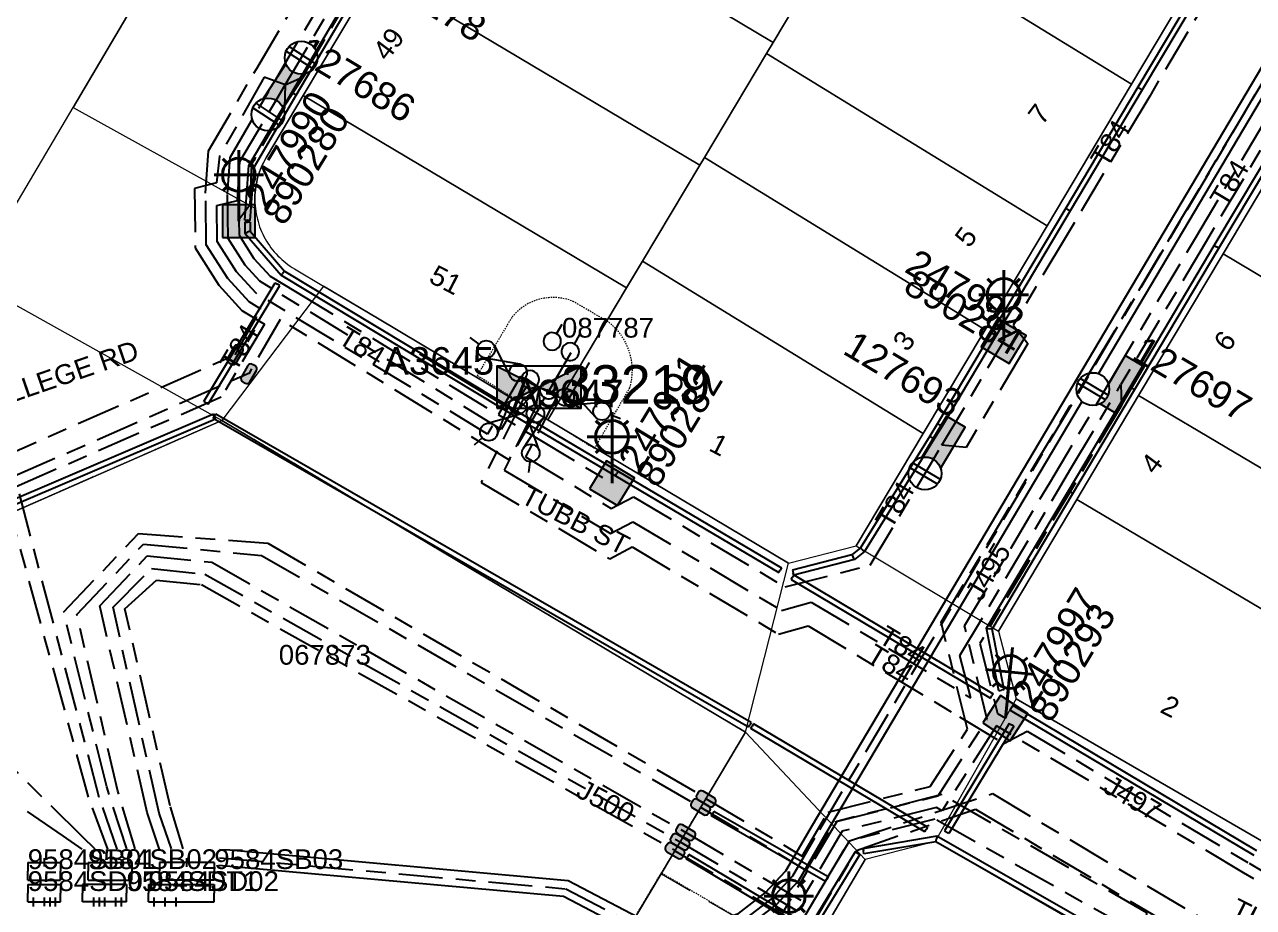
# Model space of a CAD drawing. Header units: metres. Extents: x 299140 to 300955, y 6226202 to 6227439.
# Drawn here: x 299607 to 299719, y 6226842.8 to 6226923.2 of the extents above; entities that cross this region are included whole.
import ezdxf
from ezdxf.enums import TextEntityAlignment as Align

# ---------------------------------------------------------------- set-up
doc = ezdxf.new("R2010")
doc.units = ezdxf.units.M
for name, pattern in [('Cable Exist UG', [8.2, 4, -1.2, 1.8, -1.2]), ('Dash', [5, 3, -2]), ('HIDDEN', [0.375, 0.25, -0.125]), ('HIDDEN2', [0.1875, 0.125, -0.0625])]:
    doc.linetypes.add(name, pattern=pattern)
doc.layers.get('0').update_dxf_attribs({"color": 6})
for name, color, linetype, lineweight in [('Cadastre Easements_SP_EXT', 9, 'Continuous', 5), ('Cadastre Land Parcels_SP_EXT', 9, 'Continuous', 5), ('Cadastre Other Property_SP_EXT', 9, 'HIDDEN', 5), ('Cadastre Roads_SP_EXT', 9, 'Continuous', 5)]:
    doc.layers.add(name, color=color, linetype=linetype, lineweight=lineweight)
for name, color, linetype in [('Duct_SP_EXT', 7, 'Continuous'), ('Equip_HV_EXT', 7, 'Continuous'), ('Equip_LV_EXT', 7, 'Continuous'), ('Equip_SP_SL_EXT', 7, 'Continuous'), ('Mains_HV_EXT', 7, 'Continuous'), ('Mains_LV_EXT', 7, 'Continuous'), ('Mains_LV_SL_EXT', 7, 'Continuous'), ('Mains_TR_EXT', 7, 'Continuous'), ('Sub_HV_EXT', 7, 'Continuous'), ('Sub_SP_EXT', 7, 'Continuous'), ('Sub_TR_EXT', 7, 'Continuous'), ('SupportsUG_SP_LV_EXT', 7, 'Continuous'), ('SupportsUG_SP_LV_SL_EXT', 7, 'Continuous')]:
    doc.layers.add(name, color=color, linetype=linetype)
doc.styles.add('COLUMN_LABEL', font='arial.ttf')
doc.styles.add('iecARIAL', font='arial.ttf', dxfattribs={"height": 2})
doc.styles.add('POLE_LABEL', font='arial.ttf')
doc.styles.get("Standard").update_dxf_attribs({"font": 'arial.ttf'})
doc.styles.add('SWITCH_LABEL', font='arial.ttf', dxfattribs={"height": 2.5})
doc.linetypes.add('Cable E UG', pattern='A,6,-0.5,["E",Standard,S=1.7,R=0,X=0.5,Y=-1],-2.9', length=9.4)
doc.linetypes.add('Cable P UG', pattern='A,6,-0.5,["P",Standard,S=1.7,R=0,X=0.5,Y=-1],-2.9', length=9.4)

# ---------------------------------------------------------------- blocks, each defined once
blk = doc.blocks.new('SUB_PADMOUNT_EXT')
for points in [[(0, 0), (-3.84, 1.92), (-3.84, -1.92)], [(0, 0), (3.84, 1.92), (3.84, -1.92)]]:
    blk.add_hatch(color=256).paths.add_polyline_path(points)
for p, q in [((3.84, 1.92), (-3.84, -1.92)), ((-3.84, 1.92), (3.84, -1.92))]:
    blk.add_line(p, q)
blk.add_lwpolyline([(-3.84, -1.92), (3.84, -1.92), (3.84, 1.92), (-3.84, 1.92)], close=True)
for tag, height, flags, p in [('ASSET_NUM', 3.5, 8, (2, 2)), ('STREET_CODE', 0.2, 9, (1.5, 0)), ('CONSTRUCTED_VOLTAGE', 0.2, 9, (1.5, -0.2)), ('OPERATING_VOLTAGE', 0.2, 9, (1.5, -0.6)), ('ORIENTATION', 0.2, 9, (1.5, -0.8)), ('OWNED_BY', 0.2, 9, (1.5, -1)), ('OPERATED_BY', 0.2, 9, (1.5, -1.2)), ('NO_PHASES', 0.2, 9, (1.5, -0.4)), ('SECONDARY_VOLTAGE', 0.2, 9, (1.5, -1.6)), ('STATE', 0.2, 9, (1.5, -1.8)), ('SUBSTATION_TYPE', 0.2, 9, (1.5, -2.2)), ('MAINTAINED_BY', 0.2, 9, (1.5, -1.4)), ('PARENT', 0.2, 9, (1.5, -2)), ('STREETNAME', 0.2, 9, (1.5, -3)), ('SUBURB', 0.2, 9, (1.5, -3.2)), ('USAGE', 0.2, 9, (1.5, -2.4)), ('LEGEND', 0.2, 9, (1.5, -2.6)), ('LOCATION', 0.2, 9, (1.5, -2.8)), ('NOTES', 0.2, 9, (1.5, -3.4)), ('Z', 0.2, 1, (1.5, -3.6))]:
    blk.add_attdef(tag, text='', height=height, dxfattribs=dict(flags=flags)).set_placement(p, align=Align.MIDDLE_LEFT)
blk = doc.blocks.new('COLUMN_EXT')
blk.add_hatch(color=256).paths.add_polyline_path([(-1.49, 1.48), (-1.49, -1.49), (1.48, -1.49), (1.48, 1.48)])
blk.add_lwpolyline([(-1.49, -1.49), (1.48, -1.49), (1.48, 1.48), (-1.49, 1.48)], close=True)
for tag, height, style, flags, p in [('ASSET_NUM', 2.5, 'COLUMN_LABEL', 8, (2, 2)), ('STRUCTURE_PLANT_NUMBER', 0.2, 'POLE_LABEL', 9, (1.81, 0.03)), ('STREET_CODE', 0.2, 'COLUMN_LABEL', 9, (1.81, -0.2))]:
    blk.add_attdef(tag, text='', height=height, dxfattribs=dict(style=style, flags=flags)).set_placement(p, align=Align.MIDDLE_LEFT)
at = {"flags": 9}
for tag, p in [('COLUMN_TYPE', (1.81, -0.4)), ('OWNED_BY', (1.81, -0.6)), ('STATE', (1.81, -0.8)), ('USAGE', (1.81, -1)), ('LEGEND', (1.81, -1.2)), ('STREETNAME', (1.81, -1.6)), ('SUBURB', (1.81, -1.8)), ('LOCATION', (1.81, -1.4)), ('NOTES', (1.81, -2))]:
    blk.add_attdef(tag, text='', height=0.2, dxfattribs=at).set_placement(p, align=Align.MIDDLE_LEFT)
at = {"flags": 1}
blk.add_attdef('Z', (1.81, -2.35), '', height=0.2, dxfattribs=at)
blk = doc.blocks.new('PILLAR_EXT')
blk.add_hatch(color=256).paths.add_polyline_path([(-2.475, 0.99), (-2.475, -0.99), (2.475, -0.99), (2.475, 0.99)])
blk.add_lwpolyline([(-2.475, -0.99), (2.475, -0.99), (2.475, 0.99), (-2.475, 0.99)], close=True)
at = {"style": 'iecARIAL', "flags": 8}
blk.add_attdef('ASSET_NUM', (1.5, 3.5), '', height=2.5, dxfattribs=at)
for tag, p, flags in [('OWNED_BY', (0, -0.2), 9), ('STATE', (0, -0.4), 9), ('SUPPORT_TYPE', (0, -0.6), 9), ('USAGE', (0, -0.8), 9), ('LEGEND', (0, -1), 9), ('LOCATION', (0, -1.2), 9), ('STREETNAME', (0, -1.8), 9), ('SUBURB', (0, -2), 1), ('NOTES', (0, -1.4), 9), ('PARENT', (0, -1.6), 9)]:
    blk.add_attdef(tag, p, '', height=0.2, dxfattribs=dict(flags=flags))
blk = doc.blocks.new('SL_LANTERN_EXT')
at = {"lineweight": 40}
for p, q in [((-1.46, 5.68), (-1.06, 5.28)), ((0, 1.97), (0, 6.47)), ((1.46, 5.68), (1.06, 5.28)), ((-2.25, 4.22), (2.25, 4.22)), ((-1.46, 2.76), (-1.06, 3.16)), ((0, 0), (0, 2.72)), ((1.46, 2.76), (1.06, 3.16))]:
    blk.add_line(p, q, dxfattribs=at)
blk.add_circle((0, 4.22), 1.5, dxfattribs=at)
at = {"style": 'iecARIAL', "flags": 8}
blk.add_attdef('ASSET_NUM', (1.5, 1.5), '', height=2.5, dxfattribs=at)
for tag, p, height, flags in [('CONSTRUCTED_VOLTAGE', (0.98, -0.65), 0.2, 9), ('CONTROL_TYPE', (0.98, -0.85), 0.2, 9), ('LANTERN_PURPOSE', (0.98, -1.05), 0.2, 9), ('LANTERN_TYPE', (0.98, -1.25), 0.2, 9), ('LNUMBER', (2.18, -3.25), 2.5, 8), ('OPERATING_VOLTAGE', (0.98, -1.65), 0.2, 9), ('ORIENTATION', (0.98, -1.85), 0.2, 9), ('OWNED_BY', (0.98, -2.05), 0.2, 9), ('STATE', (0.98, -2.25), 0.2, 9), ('NO_PHASES', (0.98, -1.45), 0.2, 9), ('USAGE', (0.98, -2.45), 0.2, 9), ('CEXIST', (0.98, -2.65), 0.2, 9), ('CNEW', (0.98, -2.85), 0.2, 9), ('CNUMBER', (0.98, -3.05), 0.2, 9), ('CREMOVE', (0.98, -3.25), 0.2, 9), ('CREPLACE', (0.98, -3.45), 0.2, 9), ('LKINGHEIGHT', (0.98, -3.65), 0.2, 9), ('LBRACKET', (0.98, -3.85), 0.2, 9), ('LBRACKETVOCAB', (0.98, -4.05), 0.2, 9), ('LCATEGORY', (0.98, -4.25), 0.2, 9), ('LCHARGE1', (0.98, -4.45), 0.2, 9), ('LCHARGE1PERCENT', (0.98, -4.65), 0.2, 9), ('LCHARGE2', (0.98, -4.85), 0.2, 9), ('LCHARGE2PERCENT', (0.98, -5.05), 0.2, 9), ('LCHARGE3', (0.98, -5.25), 0.2, 9), ('LCHARGE3PERCENT', (0.98, -5.45), 0.2, 9), ('LEXIST', (0.98, -5.65), 0.2, 9), ('LLAMP', (0.98, -5.85), 0.2, 9), ('LLAMPVOCAB', (0.98, -6.05), 0.2, 9), ('LMAST', (0.98, -6.25), 0.2, 9), ('LMASTVOCAB', (0.98, -6.45), 0.2, 9), ('LNEW', (0.98, -6.65), 0.2, 9), ('LANTNUMBER', (0.98, -6.85), 0.2, 9), ('LOUTREACH', (0.98, -7.25), 0.2, 9), ('LOUTREACHVOCAB', (0.98, -7.45), 0.2, 9), ('LRATECODE', (0.98, -7.65), 0.2, 9), ('LREMOVE', (0.98, -7.85), 0.2, 9), ('LREPLACE', (0.98, -8.05), 0.2, 9), ('LTYPE', (0.98, -8.25), 0.2, 9), ('LTYPEVOCAB', (0.98, -8.45), 0.2, 9), ('LEGEND', (0.98, -8.65), 0.2, 9), ('LOCATION', (0.98, -8.85), 0.2, 9), ('NOTES', (0.98, -9.05), 0.2, 9), ('STREETNAME', (0.98, -9.25), 0.2, 9), ('SUBURB', (0.98, -9.45), 0.2, 1)]:
    blk.add_attdef(tag, p, '', height=height, dxfattribs=dict(flags=flags))
blk = doc.blocks.new('HV_STJ_EXT')
h = blk.add_hatch(color=256)
edge = h.paths.add_edge_path()
edge.add_ellipse((-0.59, 0.13), major_axis=(0.226, 0.226), ratio=1, start_angle=45, end_angle=135)
edge.add_line((-0.91, 0.13), (-0.91, -0.13))
edge.add_ellipse((-0.59, -0.13), major_axis=(0.226, 0.226), ratio=1, start_angle=135, end_angle=225)
edge.add_line((-0.59, -0.45), (0.59, -0.45))
edge.add_ellipse((0.59, -0.13), major_axis=(-0.226, 0.226), ratio=1, start_angle=135, end_angle=225)
edge.add_line((0.91, -0.13), (0.91, 0.13))
edge.add_ellipse((0.59, 0.13), major_axis=(-0.226, 0.226), ratio=1, start_angle=225, end_angle=315)
edge.add_line((0.59, 0.45), (-0.59, 0.45))
blk.add_lwpolyline([(-0.91, 0.13), (-0.91, -0.13, 0.414214), (-0.59, -0.45), (0.59, -0.45, 0.414214), (0.91, -0.13), (0.91, 0.13, 0.414214), (0.59, 0.45), (-0.59, 0.45, 0.414214)], format="xyb", close=True)
for tag, flags, p in [('ORIENTATION', 9, (1.5, 0)), ('Z', 1, (1.5, -0.8)), ('USAGE', 9, (1.5, -0.2)), ('LEGEND', 9, (1.5, -0.4)), ('NOTES', 9, (1.5, -0.6))]:
    blk.add_attdef(tag, text='', height=0.2, dxfattribs=dict(flags=flags)).set_placement(p, align=Align.MIDDLE_LEFT)
blk = doc.blocks.new('LV_UG_DFUSE_CLOSED_EXT')
for points in [[(1, 0), (0, 0)], [(5.04, 0.73), (2.16, -0.72)], [(5.05, -0.71), (2.16, 0.72)], [(6.2, 0.01), (7.2, 0.01)]]:
    blk.add_lwpolyline(points)
for centre in [(1.8, 0), (5.4, 0.01)]:
    blk.add_circle(centre, 0.8)
at = {"flags": 9}
for tag, p in [('ACTUAL_STATUS', (0, 0)), ('CONSTRUCTED_VOLTAGE', (0, -0.2)), ('OPERATING_VOLTAGE', (0, -0.6)), ('ORIENTATION', (0, -0.8)), ('STATE', (0, -1)), ('SWITCH_TYPE', (0, -1.2)), ('NO_PHASES', (0, -0.4)), ('USAGE', (0, -1.4)), ('NOTES', (0, -1.6))]:
    blk.add_attdef(tag, text='', height=0.2, dxfattribs=at).set_placement(p, align=Align.MIDDLE_LEFT)
at = {"flags": 1}
blk.add_attdef('Z', (0, 0), '', height=0.2, dxfattribs=at)
blk = doc.blocks.new('LV_UG_LINKS_CLOSED_EXT')
blk.add_wipeout([(-1.06, 1.06), (-1.18, 0.92), (-1.29, 0.76), (-1.37, 0.59), (-1.43, 0.42), (-1.48, 0.23), (-1.49, 0.05), (-1.49, -0.14), (-1.46, -0.33), (-1.41, -0.51), (-1.33, -0.68), (-1.24, -0.84), (-1.12, -0.99), (-0.99, -1.12), (-0.84, -1.24), (-0.68, -1.33), (-0.51, -1.41), (-0.33, -1.46), (-0.14, -1.49), (0.05, -1.49), (0.23, -1.48), (0.42, -1.43), (0.59, -1.37), (0.76, -1.29), (0.92, -1.18), (1.06, -1.06), (1.18, -0.92), (1.29, -0.76), (1.37, -0.59), (1.43, -0.42), (1.48, -0.23), (1.49, -0.05), (1.49, 0.14), (1.46, 0.33), (1.41, 0.51), (1.33, 0.68), (1.24, 0.84), (1.12, 0.99), (0.99, 1.12), (0.84, 1.24), (0.68, 1.33), (0.51, 1.41), (0.33, 1.46), (0.14, 1.49), (-0.05, 1.49), (-0.23, 1.48), (-0.42, 1.43), (-0.59, 1.37), (-0.76, 1.29), (-0.92, 1.18)])
for p, q in [((-0.25, -1.48), (-0.25, 1.48)), ((0.25, -1.48), (0.25, 1.48))]:
    blk.add_line(p, q)
blk.add_circle((0, 0), 1.5)
at = {"flags": 9}
for tag, p in [('ACTUAL_STATUS', (0, 0)), ('CONSTRUCTED_VOLTAGE', (0, -0.2)), ('OPERATING_VOLTAGE', (0, -0.6)), ('ORIENTATION', (0, -0.8)), ('STATE', (0, -1)), ('SWITCH_TYPE', (0, -1.2)), ('NO_PHASES', (0, -0.4)), ('USAGE', (0, -1.4)), ('NOTES', (0, -1.6))]:
    blk.add_attdef(tag, text='', height=0.2, dxfattribs=at).set_placement(p, align=Align.MIDDLE_LEFT)
at = {"flags": 1}
blk.add_attdef('Z', (0, 0), '', height=0.2, dxfattribs=at)
blk = doc.blocks.new('SWG_HOLEC_SU_EXT')
blk.add_line((1.8, -2), (5.8, -2))
for points in [[(1, 0), (0, 0)], [(6.6, 0), (7.6, 0)]]:
    blk.add_lwpolyline(points)
for points in [[(1.8, -0.8, 1), (1.8, 0.8, 1)], [(5.8, -0.8, 1), (5.8, 0.8, 1)]]:
    blk.add_lwpolyline(points, format="xyb", close=True)
at = {"style": 'SWITCH_LABEL', "flags": 8}
blk.add_attdef('ASSET_NUM', text='', height=2.5, rotation=179.9544, dxfattribs=at).set_placement((-2.4, 0), align=Align.MIDDLE_LEFT)
at = {"flags": 1}
blk.add_attdef('Z', (0, 0), '', height=0.2, dxfattribs=at)
at = {"flags": 9}
for tag, p in [('ACTUAL_STATUS', (0, -0.4)), ('CONSTRUCTED_VOLTAGE', (0, -0.6)), ('OPERATING_VOLTAGE', (0, -1)), ('ORIENTATION', (0, -1.2)), ('NO_PHASES', (0, -0.8)), ('OWNED_BY', (0, -1.4)), ('STATE', (0, -1.8)), ('SWITCH_TYPE', (0, -2)), ('PARENT', (0, -1.6)), ('USAGE', (0, -2.2)), ('STREETNAME', (0, -2.6)), ('SUBURB', (0, -2.8)), ('LOCATION', (0, -2.4)), ('NOTES', (0, -3))]:
    blk.add_attdef(tag, text='', height=0.2, dxfattribs=at).set_placement(p, align=Align.MIDDLE_LEFT)
at = {"style": 'SWITCH_LABEL', "flags": 9}
blk.add_attdef('STREET_CODE', text='', height=0.2, dxfattribs=at).set_placement((0, -0.2), align=Align.MIDDLE_LEFT)

msp = doc.modelspace()

# ---------------------------------------------------------------- linework, layer by layer
at = {"layer": 'Cadastre Land Parcels_SP_EXT', "linetype": 'Continuous'}
msp.add_lwpolyline([(299618.14, 6227004.2), (299616.22, 6226999.8), (299609.82, 6226991.82), (299600.51, 6226981.62), (299591, 6226970.7), (299585.52, 6226967.86), (299572.6, 6226954.86), (299569.11, 6226946.39), (299567.54, 6226928.54), (299561.74, 6226916.15), (299558.49, 6226910.56), (299554.19, 6226901.04), (299579.35, 6226887.72), (299600.38, 6226896.97), (299600.38, 6226896.97), (299611.47, 6226915.7), (299616.36, 6226923.96), (299704.15, 6227072.25)], dxfattribs=at)
for points in [[(299681.9, 6226932.78), (299652.44, 6226950.37), (299645.78, 6226939.18), (299675.23, 6226921.6), (299681.9, 6226932.78)], [(299715.58, 6226930.71), (299690.02, 6226946.39), (299687.54, 6226942.24), (299682.33, 6226933.5), (299707.88, 6226917.81), (299715.58, 6226930.71)], [(299668.99, 6226911.14), (299674.63, 6226920.6), (299675.23, 6226921.6), (299645.78, 6226939.18), (299639.11, 6226927.98), (299668.56, 6226910.43), (299668.99, 6226911.14)], [(299707.88, 6226917.81), (299682.33, 6226933.5), (299681.9, 6226932.78), (299675.23, 6226921.6), (299674.63, 6226920.6), (299700.19, 6226904.91), (299707.88, 6226917.81)], [(299663.34, 6226901.69), (299668.56, 6226910.43), (299639.11, 6226927.98), (299632.43, 6226916.79), (299661.89, 6226899.25), (299663.34, 6226901.69)], [(299700.19, 6226904.91), (299674.63, 6226920.6), (299668.99, 6226911.14), (299694.55, 6226895.45), (299700.19, 6226904.91)], [(299661.89, 6226899.25), (299632.43, 6226916.79), (299629.07, 6226911.15), (299628.95, 6226910.94), (299628.84, 6226910.72), (299628.73, 6226910.5), (299628.63, 6226910.28), (299628.54, 6226910.06), (299628.45, 6226909.83), (299628.37, 6226909.6), (299628.3, 6226909.37), (299628.24, 6226909.13), (299628.19, 6226908.9), (299628.14, 6226908.66), (299628.1, 6226908.42), (299628.07, 6226908.18), (299628.04, 6226907.94), (299628.03, 6226907.7), (299628.02, 6226907.45), (299628.02, 6226907.21), (299628.03, 6226906.97), (299628.05, 6226906.72), (299628.07, 6226906.48), (299628.1, 6226906.24), (299628.14, 6226906), (299628.19, 6226905.77), (299628.25, 6226905.53), (299628.31, 6226905.3), (299628.38, 6226905.06), (299628.46, 6226904.83), (299628.54, 6226904.61), (299628.64, 6226904.38), (299628.74, 6226904.16), (299628.85, 6226903.95), (299628.96, 6226903.73), (299629.08, 6226903.52), (299629.21, 6226903.32), (299629.35, 6226903.12), (299629.49, 6226902.92), (299629.64, 6226902.73), (299629.79, 6226902.54), (299629.95, 6226902.36), (299630.12, 6226902.18), (299630.29, 6226902.01), (299630.47, 6226901.85), (299630.65, 6226901.69), (299630.84, 6226901.54), (299631.03, 6226901.39), (299631.23, 6226901.25), (299631.43, 6226901.12), (299631.64, 6226900.99), (299634.29, 6226899.41), (299639.2, 6226896.49), (299654.72, 6226887.25), (299661.89, 6226899.25)], [(299746.38, 6226893.72), (299749.95, 6226899.74), (299723.91, 6226915.25), (299716.22, 6226902.35), (299742.3, 6226886.85), (299746.38, 6226893.72)], [(299694.55, 6226895.45), (299668.99, 6226911.14), (299668.56, 6226910.43), (299663.34, 6226901.69), (299688.91, 6226885.99), (299694.55, 6226895.45)], [(299682.8, 6226875.76), (299688.91, 6226885.99), (299663.34, 6226901.69), (299661.89, 6226899.25), (299654.72, 6226887.25), (299676.63, 6226874.19), (299682.8, 6226875.76)], [(299739.75, 6226882.55), (299742.3, 6226886.85), (299716.22, 6226902.35), (299708.53, 6226889.45), (299734.66, 6226873.96), (299739.75, 6226882.55)], [(299733.13, 6226871.38), (299734.66, 6226873.96), (299708.53, 6226889.45), (299702.89, 6226879.99), (299729.05, 6226864.51), (299733.13, 6226871.38)], [(299672.72, 6226858.8), (299625.02, 6226887.18), (299600.58, 6226876.45), (299570.22, 6226825.34), (299631.19, 6226789.1), (299646.83, 6226815.31), (299646.98, 6226815.55), (299665.03, 6226845.89), (299672.72, 6226858.8)], [(299726.5, 6226860.21), (299729.05, 6226864.51), (299702.89, 6226879.99), (299695.78, 6226868), (299697.37, 6226861.83), (299719.93, 6226848.79), (299726.5, 6226860.21)], [(299711.82, 6226836.27), (299690.01, 6226848.84), (299683.63, 6226847.19), (299678.6, 6226838.7), (299704.05, 6226823.76), (299711.82, 6226836.27)]]:
    msp.add_lwpolyline(points, close=True, dxfattribs=at)
at = {"layer": 'Cadastre Other Property_SP_EXT', "linetype": 'HIDDEN2'}
msp.add_lwpolyline([(299648.28, 6226891.29), (299658.97, 6226884.63), (299662.18, 6226890.16), (299662.18, 6226890.16, 0.313366), (299660.22, 6226896.16), (299660.22, 6226896.16), (299657.07, 6226898), (299657.07, 6226898, 0.337177), (299651.43, 6226896.57), (299651.43, 6226896.57), (299648.28, 6226891.29)], format="xyb", close=True, dxfattribs=at)
for points in [[(299672.72, 6226858.8), (299625.02, 6226887.18), (299600.52, 6226876.45), (299570.22, 6226825.43), (299631.19, 6226789.09), (299672.72, 6226858.8)], [(299782.55, 6226858.37), (299764.63, 6226858.08), (299732.53, 6226806.37), (299665.03, 6226845.98), (299646.83, 6226815.4), (299711.12, 6226773.93), (299611.36, 6226607.71), (299627.42, 6226605.3), (299710.82, 6226744.7), (299746.73, 6226798.54), (299745.67, 6226799.15), (299782.55, 6226858.37)]]:
    msp.add_lwpolyline(points, close=True, dxfattribs=at)
at = {"layer": 'Cadastre Roads_SP_EXT', "linetype": 'Continuous'}
for points in [[(299715.58, 6226930.71), (299707.88, 6226917.81), (299700.19, 6226904.91), (299694.55, 6226895.45), (299688.91, 6226885.99), (299682.8, 6226875.76), (299695.78, 6226868), (299702.89, 6226879.99), (299708.53, 6226889.45), (299716.22, 6226902.35), (299723.91, 6226915.25), (299731.61, 6226928.15)], [(299616.36, 6226923.96), (299611.47, 6226915.7), (299628.07, 6226906.48), (299628.05, 6226906.72), (299628.03, 6226906.97), (299628.02, 6226907.21), (299628.02, 6226907.45), (299628.03, 6226907.7), (299628.04, 6226907.94), (299628.07, 6226908.18), (299628.1, 6226908.42), (299628.14, 6226908.66), (299628.19, 6226908.9), (299628.24, 6226909.13), (299628.3, 6226909.37), (299628.37, 6226909.6), (299628.45, 6226909.83), (299628.54, 6226910.06), (299628.63, 6226910.28), (299628.73, 6226910.5), (299628.84, 6226910.72), (299628.95, 6226910.94), (299629.07, 6226911.15), (299632.43, 6226916.79), (299639.11, 6226927.98)], [(299642.61, 6226778.62), (299651.09, 6226792.82), (299657.77, 6226804.01), (299664.53, 6226814.98), (299671.08, 6226826.12), (299672.97, 6226829.25), (299678.6, 6226838.7), (299683.63, 6226847.19), (299672.72, 6226858.8), (299665.03, 6226845.89), (299659.7, 6226836.93), (299646.98, 6226815.55), (299646.83, 6226815.31), (299631.19, 6226789.1), (299622.14, 6226773.94)]]:
    msp.add_lwpolyline(points, dxfattribs=at)
for points in [[(299676.63, 6226874.19), (299654.72, 6226887.25), (299639.2, 6226896.49), (299634.29, 6226899.41), (299625.02, 6226887.18), (299672.72, 6226858.8), (299676.63, 6226874.19)], [(299625.02, 6226887.18), (299604.37, 6226898.72), (299600.38, 6226896.97), (299579.35, 6226887.72), (299590.4, 6226881.86), (299600.58, 6226876.45), (299625.02, 6226887.18)], [(299744.62, 6226836.12), (299740.3, 6226837.27), (299719.93, 6226848.79), (299697.37, 6226861.83), (299690.01, 6226848.84), (299711.82, 6226836.27), (299735.24, 6226822.78), (299744.62, 6226836.12)]]:
    msp.add_lwpolyline(points, close=True, dxfattribs=at)
at = {"layer": 'Duct_SP_EXT'}
for p, q in [((299715.99, 6226930.2), (299708.46, 6226917.54)), ((299716.41, 6226929.95), (299708.87, 6226917.29)), ((299708.46, 6226917.54), (299701.89, 6226906.51)), ((299708.87, 6226917.29), (299702.3, 6226906.26)), ((299708.46, 6226917.54), (299708.66, 6226917.41)), ((299708.46, 6226917.54), (299708.66, 6226917.41)), ((299708.87, 6226917.29), (299708.66, 6226917.41)), ((299708.87, 6226917.29), (299708.66, 6226917.41)), ((299715.43, 6226903.12), (299723.1, 6226916.01)), ((299715.84, 6226902.87), (299723.52, 6226915.76)), ((299627.12, 6226905.42), (299627.48, 6226910.39)), ((299627.48, 6226910.39), (299627.72, 6226910.32)), ((299627.6, 6226905.39), (299627.95, 6226910.24)), ((299627.95, 6226910.24), (299627.72, 6226910.32)), ((299701.89, 6226906.51), (299695.14, 6226895.17)), ((299702.3, 6226906.26), (299695.55, 6226894.93)), ((299701.89, 6226906.51), (299702.09, 6226906.38)), ((299702.3, 6226906.26), (299702.09, 6226906.38)), ((299627.1, 6226905.23), (299627.34, 6226905.23)), ((299627.1, 6226905.23), (299627.11, 6226904.23)), ((299627.12, 6226905.42), (299627.36, 6226905.41)), ((299627.58, 6226905.23), (299627.34, 6226905.23)), ((299627.6, 6226905.39), (299627.36, 6226905.41)), ((299627.58, 6226905.23), (299627.59, 6226904.41)), ((299627.11, 6226904.23), (299627.35, 6226904.32)), ((299627.11, 6226904.23), (299630.42, 6226900.42)), ((299627.59, 6226904.41), (299627.35, 6226904.32)), ((299627.59, 6226904.41), (299630.73, 6226900.79)), ((299707.76, 6226890.23), (299715.43, 6226903.12)), ((299708.17, 6226889.98), (299715.84, 6226902.87)), ((299715.43, 6226903.12), (299715.64, 6226902.99)), ((299715.84, 6226902.87), (299715.64, 6226902.99)), ((299630.42, 6226900.42), (299630.57, 6226900.61)), ((299630.42, 6226900.42), (299652.75, 6226886.96)), ((299630.73, 6226900.79), (299630.57, 6226900.61)), ((299630.73, 6226900.79), (299653, 6226887.37)), ((299623.36, 6226888.9), (299629.88, 6226899.73)), ((299623.77, 6226888.66), (299630.29, 6226899.48)), ((299629.88, 6226899.73), (299630.08, 6226899.61)), ((299630.29, 6226899.48), (299630.08, 6226899.61)), ((299695.14, 6226895.17), (299690.22, 6226886.91)), ((299695.55, 6226894.93), (299690.63, 6226886.66)), ((299695.14, 6226895.17), (299695.35, 6226895.05)), ((299695.14, 6226895.17), (299695.35, 6226895.05)), ((299695.55, 6226894.93), (299695.35, 6226895.05)), ((299695.55, 6226894.93), (299695.35, 6226895.05)), ((299707.76, 6226890.23), (299707.96, 6226890.11)), ((299707.76, 6226890.23), (299707.96, 6226890.11)), ((299708.17, 6226889.98), (299707.96, 6226890.11)), ((299708.17, 6226889.98), (299707.96, 6226890.11)), ((299623.36, 6226888.9), (299623.57, 6226888.78)), ((299623.77, 6226888.66), (299623.57, 6226888.78)), ((299599.09, 6226877.04), (299624.25, 6226887.78)), ((299599.28, 6226876.61), (299624.44, 6226887.34)), ((299624.22, 6226887.35), (299624.34, 6226887.56)), ((299672.99, 6226859.26), (299624.22, 6226887.35)), ((299624.25, 6226887.78), (299624.34, 6226887.56)), ((299624.46, 6226887.77), (299624.34, 6226887.56)), ((299624.44, 6226887.34), (299624.34, 6226887.56)), ((299673.23, 6226859.67), (299624.46, 6226887.77)), ((299652.75, 6226886.96), (299652.88, 6226887.17)), ((299652.87, 6226886.88), (299652.99, 6226887.09)), ((299652.87, 6226886.88), (299653.66, 6226886.41)), ((299653, 6226887.37), (299652.88, 6226887.17)), ((299653.11, 6226887.29), (299652.99, 6226887.09)), ((299653.11, 6226887.29), (299653.91, 6226886.83)), ((299690.22, 6226886.91), (299689.5, 6226885.75)), ((299690.22, 6226886.91), (299690.42, 6226886.78)), ((299653.66, 6226886.41), (299653.79, 6226886.62)), ((299653.66, 6226886.41), (299660.89, 6226882.14)), ((299653.91, 6226886.83), (299653.79, 6226886.62)), ((299653.91, 6226886.83), (299661.14, 6226882.55)), ((299689.5, 6226885.75), (299689.71, 6226885.62)), ((299689.5, 6226885.75), (299689.71, 6226885.62)), ((299690.63, 6226886.66), (299689.91, 6226885.5)), ((299690.63, 6226886.66), (299690.42, 6226886.78)), ((299689.91, 6226885.5), (299689.71, 6226885.62)), ((299689.91, 6226885.5), (299689.71, 6226885.62)), ((299661.14, 6226882.55), (299661.01, 6226882.34)), ((299661.14, 6226882.55), (299661.01, 6226882.34)), ((299661.14, 6226882.55), (299676.01, 6226873.75)), ((299660.89, 6226882.14), (299661.01, 6226882.34)), ((299660.89, 6226882.14), (299661.01, 6226882.34)), ((299660.89, 6226882.14), (299675.77, 6226873.34)), ((299694.67, 6226868.26), (299702.13, 6226880.78)), ((299695.18, 6226868.17), (299702.54, 6226880.53)), ((299702.13, 6226880.78), (299702.34, 6226880.65)), ((299702.13, 6226880.78), (299702.34, 6226880.65)), ((299702.54, 6226880.53), (299702.34, 6226880.65)), ((299702.54, 6226880.53), (299702.34, 6226880.65)), ((299682.42, 6226874.96), (299676.99, 6226873.55)), ((299683.21, 6226875.57), (299682.42, 6226874.96)), ((299682.42, 6226874.96), (299682.53, 6226874.74)), ((299682.64, 6226874.52), (299682.53, 6226874.74)), ((299683.57, 6226875.24), (299682.64, 6226874.52)), ((299683.21, 6226875.57), (299683.39, 6226875.4)), ((299683.57, 6226875.24), (299683.39, 6226875.4)), ((299675.77, 6226873.34), (299675.89, 6226873.54)), ((299676.01, 6226873.75), (299675.89, 6226873.54)), ((299676.99, 6226873.55), (299677.05, 6226873.32)), ((299682.64, 6226874.52), (299677.11, 6226873.08)), ((299676.88, 6226872.69), (299677, 6226872.9)), ((299676.88, 6226872.69), (299695.03, 6226861.89)), ((299677.12, 6226873.11), (299677, 6226872.9)), ((299677.11, 6226873.08), (299677.05, 6226873.32)), ((299677.12, 6226873.11), (299695.27, 6226862.3)), ((299695.8, 6226862.57), (299694.67, 6226868.26)), ((299694.67, 6226868.26), (299694.93, 6226868.21)), ((299695.18, 6226868.17), (299694.93, 6226868.21)), ((299696.27, 6226862.66), (299695.18, 6226868.17)), ((299695.27, 6226862.3), (299695.15, 6226862.1)), ((299695.8, 6226862.57), (299696.03, 6226862.62)), ((299696.27, 6226862.66), (299696.03, 6226862.62)), ((299695.03, 6226861.89), (299695.15, 6226862.1)), ((299697.09, 6226861.22), (299696.96, 6226861.02)), ((299697.09, 6226861.22), (299719.28, 6226848.01)), ((299696.84, 6226860.81), (299696.96, 6226861.02)), ((299696.84, 6226860.81), (299719.03, 6226847.6)), ((299672.99, 6226859.26), (299673.11, 6226859.46)), ((299673.23, 6226859.67), (299673.11, 6226859.46)), ((299673.21, 6226859.14), (299673.34, 6226859.35)), ((299689.07, 6226849.73), (299673.21, 6226859.14)), ((299673.46, 6226859.56), (299673.34, 6226859.35)), ((299689.31, 6226850.14), (299673.46, 6226859.56)), ((299696.74, 6226859.6), (299690.84, 6226849.81)), ((299697.16, 6226859.35), (299691.25, 6226849.57)), ((299696.74, 6226859.6), (299696.95, 6226859.47)), ((299697.16, 6226859.35), (299696.95, 6226859.47)), ((299669.58, 6226851.17), (299669.7, 6226851.37)), ((299680.02, 6226845.2), (299669.58, 6226851.17)), ((299669.82, 6226851.58), (299669.7, 6226851.37)), ((299680.25, 6226845.62), (299669.82, 6226851.58)), ((299689.07, 6226849.73), (299689.19, 6226849.94)), ((299689.31, 6226850.14), (299689.19, 6226849.94)), ((299690.16, 6226849.32), (299683.42, 6226848.18)), ((299690.07, 6226848.82), (299683.5, 6226847.71)), ((299690.07, 6226848.82), (299690.11, 6226849.07)), ((299711.25, 6226836.7), (299690.07, 6226848.82)), ((299690.16, 6226849.32), (299690.11, 6226849.07)), ((299711.49, 6226837.12), (299690.16, 6226849.32)), ((299690.84, 6226849.81), (299691.05, 6226849.69)), ((299691.25, 6226849.57), (299691.05, 6226849.69)), ((299682.72, 6226847.89), (299677.42, 6226839.24)), ((299682.72, 6226847.89), (299682.92, 6226847.76)), ((299683.13, 6226847.64), (299682.92, 6226847.76)), ((299683.42, 6226848.18), (299683.46, 6226847.95)), ((299683.5, 6226847.71), (299683.46, 6226847.95)), ((299667.3, 6226847.25), (299667.43, 6226847.45)), ((299677.58, 6226841.13), (299667.3, 6226847.25)), ((299667.55, 6226847.66), (299667.43, 6226847.45)), ((299677.83, 6226841.54), (299667.55, 6226847.66)), ((299683.13, 6226847.64), (299677.83, 6226838.99)), ((299680.25, 6226845.62), (299680.14, 6226845.41)), ((299680.02, 6226845.2), (299680.14, 6226845.41))]:
    msp.add_line(p, q, dxfattribs=at)
at = {"layer": 'Mains_HV_EXT', "linetype": 'Cable P UG'}
msp.add_lwpolyline([(299624.75, 6226846.69), (299656.15, 6226843.87), (299663.04, 6226840.24), (299664.98, 6226839.72), (299667.33, 6226839.79), (299670.41, 6226840.15), (299672.77, 6226840.99), (299675.5, 6226843.07), (299677.57, 6226845.29), (299680.07, 6226849.59), (299781.7, 6227021.02)], dxfattribs=at)
at = {"layer": 'Mains_HV_EXT', "linetype": 'Cable Exist UG'}
for points in [[(299613.46, 6226848.15), (299612.32, 6226849.27), (299598.72, 6226862.68), (299500.74, 6226914.68), (299497.7, 6226918.31), (299495.59, 6226919.02)], [(299612.29, 6226848.15), (299610.6, 6226849.31), (299582.13, 6226868.89), (299529.81, 6226896.36), (299499.4, 6226912.22), (299495.07, 6226917.95)], [(299653.92, 6226890.22), (299653.94, 6226888.35), (299653.94, 6226888.35), (299651.17, 6226883.6), (299630.33, 6226896.38), (299627.48, 6226891.44)], [(299614.64, 6226848.15), (299612.87, 6226852.89), (299604.43, 6226883.6), (299626.23, 6226893.17)], [(299615.48, 6226848.15), (299613.85, 6226852.85), (299606.14, 6226882.13), (299627.54, 6226891.52)], [(299616.36, 6226848.16), (299614.53, 6226853.82), (299610.6, 6226869.73), (299617.43, 6226876.89), (299629.19, 6226876.01), (299669.21, 6226852.74)], [(299617.12, 6226848.17), (299615.55, 6226853.42), (299611.8, 6226869.5), (299617.88, 6226875.93), (299628.63, 6226874.89), (299668.63, 6226851.98)], [(299619.34, 6226848.12), (299618.22, 6226851.48), (299613.9, 6226870.3), (299618.22, 6226874.85), (299624.09, 6226874.28), (299667.27, 6226849.67), (299667.28, 6226849.66)], [(299620.43, 6226848.18), (299619.3, 6226851.43), (299615.1, 6226870.19), (299618.62, 6226873.71), (299623.45, 6226873.2), (299666.76, 6226848.81)], [(299621.48, 6226848.18), (299620.3, 6226852.09), (299616.18, 6226870.02), (299619.07, 6226872.63), (299623.17, 6226872.23), (299666.33, 6226848.03)], [(299666.76, 6226848.81), (299678.14, 6226842.1), (299682.18, 6226848.9), (299695.22, 6226853.2), (299714.7, 6226841.61), (299739.38, 6226826.91), (299742.19, 6226815.41), (299735.26, 6226804.28), (299729.65, 6226795.31), (299729.65, 6226795.29)], [(299666.29, 6226848), (299678.52, 6226840.79), (299678.52, 6226840.79), (299682.83, 6226848.03), (299693.68, 6226851.79), (299713.68, 6226839.89), (299737.64, 6226825.62), (299740.04, 6226815.87), (299733.97, 6226806.06), (299727.03, 6226795.01)], [(299607.83, 6226843.73), (299607.83, 6226842.93)], [(299608.84, 6226843.75), (299608.84, 6226842.95)], [(299609.33, 6226843.73), (299609.33, 6226842.93)], [(299609.83, 6226843.73), (299609.83, 6226842.93)], [(299613.33, 6226843.73), (299613.33, 6226842.93)], [(299613.83, 6226843.73), (299613.83, 6226842.93)], [(299614.33, 6226843.73), (299614.33, 6226842.93)], [(299615.33, 6226843.73), (299615.33, 6226842.93)], [(299615.83, 6226843.73), (299615.83, 6226842.93)], [(299618.83, 6226843.73), (299618.83, 6226842.93)], [(299619.83, 6226843.73), (299619.83, 6226842.93)], [(299620.83, 6226843.73), (299620.83, 6226842.93)]]:
    msp.add_lwpolyline(points, dxfattribs=at)
at = {"layer": 'Mains_HV_EXT', "linetype": 'Cable E UG'}
for points in [[(299647.1, 6226890.76), (299643.06, 6226893.21)], [(299653.92, 6226890.22), (299651.8, 6226887.92), (299651.8, 6226887.92), (299647.1, 6226890.76)]]:
    msp.add_lwpolyline(points, dxfattribs=at)
at = {"layer": 'Mains_LV_EXT', "linetype": 'Cable Exist UG'}
msp.add_lwpolyline([(299712.33, 6226838.29), (299709.1, 6226840.17), (299709.27, 6226842.35), (299709.27, 6226842.35), (299690.6, 6226853.12), (299681.03, 6226850.66), (299674.33, 6226839.34), (299675.63, 6226836.23), (299675.63, 6226836.23), (299669.45, 6226827.19), (299662.85, 6226816.05)], dxfattribs=at)
at = {"layer": 'Mains_LV_SL_EXT', "linetype": 'Cable Exist UG'}
for points in [[(299626.56, 6226905.46), (299626.58, 6226904.07), (299627.94, 6226901.94), (299629.41, 6226900.33), (299631.72, 6226898.93), (299653.69, 6226885.59), (299660.6, 6226881.44)], [(299712.33, 6226838.29), (299710.69, 6226838.06), (299708.01, 6226839.57), (299707.93, 6226840.78), (299689.96, 6226850.87), (299682.18, 6226848.9), (299676.67, 6226839.64)]]:
    msp.add_lwpolyline(points, dxfattribs=at)
at = {"layer": 'Mains_TR_EXT', "linetype": 'Cable Exist UG'}
for points in [[(299608.83, 6226847.33), (299608.84, 6226846.55)], [(299621.83, 6226846.53), (299621.83, 6226847.33)]]:
    msp.add_lwpolyline(points, dxfattribs=at)
at = {"layer": 'Sub_HV_EXT'}
for p, q in [((299607.33, 6226844.93), (299607.33, 6226844.13)), ((299607.33, 6226844.93), (299610.33, 6226844.93)), ((299610.33, 6226844.93), (299610.33, 6226844.13)), ((299616.33, 6226844.93), (299612.33, 6226844.93)), ((299612.33, 6226844.93), (299612.33, 6226844.13)), ((299616.33, 6226844.93), (299616.33, 6226844.13)), ((299618.33, 6226844.93), (299618.33, 6226844.13)), ((299618.33, 6226844.93), (299624.33, 6226844.93)), ((299624.33, 6226844.93), (299624.33, 6226844.13)), ((299607.33, 6226843.33), (299607.33, 6226844.13)), ((299607.33, 6226843.33), (299610.33, 6226843.33)), ((299610.33, 6226843.33), (299610.33, 6226844.13)), ((299612.33, 6226843.33), (299612.33, 6226844.13)), ((299616.33, 6226843.33), (299612.33, 6226843.33)), ((299616.33, 6226843.33), (299616.33, 6226844.13)), ((299618.33, 6226843.33), (299618.33, 6226844.13)), ((299618.33, 6226843.33), (299624.33, 6226843.33)), ((299624.33, 6226843.33), (299624.33, 6226844.13))]:
    msp.add_line(p, q, dxfattribs=at)
at = {"layer": 'Sub_TR_EXT'}
for p, q in [((299607.33, 6226846.93), (299607.33, 6226846.13)), ((299607.33, 6226846.93), (299610.33, 6226846.93)), ((299610.33, 6226846.93), (299610.33, 6226846.13)), ((299612.83, 6226846.93), (299612.83, 6226846.13)), ((299612.83, 6226846.93), (299616.83, 6226846.93)), ((299616.83, 6226846.93), (299616.83, 6226846.13)), ((299624.33, 6226846.93), (299619.33, 6226846.93)), ((299619.33, 6226846.93), (299619.33, 6226846.13)), ((299624.33, 6226846.93), (299624.33, 6226846.13)), ((299607.33, 6226845.33), (299607.33, 6226846.13)), ((299610.33, 6226845.33), (299610.33, 6226846.13)), ((299612.83, 6226845.33), (299612.83, 6226846.13)), ((299616.83, 6226845.33), (299616.83, 6226846.13)), ((299619.33, 6226845.33), (299619.33, 6226846.13)), ((299624.33, 6226845.33), (299624.33, 6226846.13)), ((299607.33, 6226845.33), (299610.33, 6226845.33)), ((299612.83, 6226845.33), (299616.83, 6226845.33)), ((299624.33, 6226845.33), (299619.33, 6226845.33))]:
    msp.add_line(p, q, dxfattribs=at)

# ---------------------------------------------------------------- block references
at = {"layer": 'Equip_HV_EXT'}
ref = msp.add_blockref('SWG_HOLEC_SU_EXT', (299652.21, 6226889.36), dxfattribs=dict(at, rotation=60.00000015185801))
ref.add_attrib('ASSET_NUM', 'A3645', dxfattribs={"layer": '0', "height": 2.5, "style": 'SWITCH_LABEL'}).set_placement((299649.82, 6226890.61), align=Align.BOTTOM_RIGHT)
ref = msp.add_blockref('SWG_HOLEC_SU_EXT', (299653.91, 6226888.39), dxfattribs=dict(at, rotation=60.62176171131449))
ref.add_attrib('ASSET_NUM', 'A3647', dxfattribs={"layer": '0', "height": 2.5, "style": 'SWITCH_LABEL'}).set_placement((299651.51, 6226889.64), align=Align.MIDDLE_LEFT)
for p, rotation in [((299626.23, 6226893.17), 60.07475496567432), ((299627.48, 6226891.44), 60.07475508129091), ((299669.13, 6226852.73), 329.1625047197592), ((299668.63, 6226851.98), 329.0852648036979), ((299667.27, 6226849.67), 329.4746714934303), ((299666.29, 6226848), 329.4738041424484), ((299666.76, 6226848.81), 329.4746714934303)]:
    msp.add_blockref('HV_STJ_EXT', p, dxfattribs=dict(at, rotation=rotation))
at = {"layer": 'Equip_LV_EXT'}
for p, rotation in [((299653.46, 6226890.48), 143.7346581967559), ((299653.34, 6226889.76), 222.0073655391479), ((299654.61, 6226889.96), 338.8088810874038), ((299653.8, 6226889.58), 263.0458619389881)]:
    msp.add_blockref('LV_UG_DFUSE_CLOSED_EXT', p, dxfattribs=dict(at, rotation=rotation))
at = {"layer": 'Equip_SP_SL_EXT'}
ref = msp.add_blockref('SL_LANTERN_EXT', (299626.56, 6226905.34), dxfattribs=at)
ref.add_attrib('ASSET_NUM', '247990', dxfattribs={"layer": '0', "height": 2.5, "rotation": 58.6001, "style": 'iecARIAL'}).set_placement((299628.06, 6226906.84), align=Align.MIDDLE_LEFT)
ref = msp.add_blockref('SL_LANTERN_EXT', (299696.24, 6226894.39), dxfattribs=at)
ref.add_attrib('ASSET_NUM', '247992', dxfattribs={"layer": '0', "height": 2.5, "rotation": 329.2312, "style": 'iecARIAL'}).set_placement((299697.74, 6226895.89), align=Align.MIDDLE_RIGHT)
ref = msp.add_blockref('SL_LANTERN_EXT', (299660.56, 6226881.47), dxfattribs=at)
ref.add_attrib('ASSET_NUM', '247991', dxfattribs={"layer": '0', "height": 2.5, "rotation": 58.6806, "style": 'iecARIAL'}).set_placement((299662.06, 6226882.97), align=Align.MIDDLE_LEFT)
ref = msp.add_blockref('SL_LANTERN_EXT', (299696.4, 6226860.07), dxfattribs=dict(at, rotation=354.2517484684413))
ref.add_attrib('ASSET_NUM', '247997', dxfattribs={"layer": '0', "height": 2.5, "rotation": 58.9083, "style": 'iecARIAL'}).set_placement((299697.9, 6226861.57), align=Align.MIDDLE_LEFT)
ref = msp.add_blockref('SL_LANTERN_EXT', (299676.67, 6226839.64), dxfattribs=at)
ref.add_attrib('ASSET_NUM', '247998', dxfattribs={"layer": '0', "height": 2.5, "rotation": 329.2357, "style": 'iecARIAL'}).set_placement((299678.17, 6226841.14), align=Align.MIDDLE_LEFT)
at = {"layer": 'Sub_SP_EXT'}
ref = msp.add_blockref('SUB_PADMOUNT_EXT', (299653.92, 6226890.22), dxfattribs=at)
ref.add_attrib('ASSET_NUM', '33219', dxfattribs={"layer": '0', "height": 3.5}).set_placement((299655.92, 6226890.47), align=Align.MIDDLE_LEFT)
at = {"layer": 'SupportsUG_SP_LV_EXT'}
ref = msp.add_blockref('PILLAR_EXT', (299630.78, 6226917.74), dxfattribs=dict(at, rotation=236.8584148992065))
ref.add_attrib('ASSET_NUM', '127686', dxfattribs={"layer": '0', "height": 2.5, "rotation": 329.2125, "style": 'iecARIAL'}).set_placement((299632.28, 6226921.24), align=Align.MIDDLE_LEFT)
ref = msp.add_blockref('PILLAR_EXT', (299690.61, 6226884.94), dxfattribs=dict(at, rotation=59.23121419529321))
ref.add_attrib('ASSET_NUM', '127693', dxfattribs={"layer": '0', "height": 2.5, "rotation": 329.2312, "style": 'iecARIAL'}).set_placement((299692.11, 6226888.44), align=Align.MIDDLE_RIGHT)
ref = msp.add_blockref('PILLAR_EXT', (299706.92, 6226890.45), dxfattribs=dict(at, rotation=239.547758101433))
ref.add_attrib('ASSET_NUM', '127697', dxfattribs={"layer": '0', "height": 2.5, "rotation": 329.5478, "style": 'iecARIAL'}).set_placement((299708.42, 6226893.95), align=Align.MIDDLE_LEFT)
at = {"layer": 'SupportsUG_SP_LV_SL_EXT'}
ref = msp.add_blockref('COLUMN_EXT', (299637.36, 6226928.9), dxfattribs=dict(at, rotation=59.2312522774831))
ref.add_attrib('ASSET_NUM', '890278', dxfattribs={"layer": '0', "height": 2.5, "rotation": 329.2313, "style": 'COLUMN_LABEL'}).set_placement((299639.36, 6226929.65), align=Align.TOP_LEFT)
ref = msp.add_blockref('COLUMN_EXT', (299626.56, 6226905.34), dxfattribs=at)
ref.add_attrib('ASSET_NUM', '890280', dxfattribs={"layer": '0', "height": 2.5, "rotation": 58.6001, "style": 'COLUMN_LABEL'}).set_placement((299628.56, 6226906.09), align=Align.TOP_LEFT)
ref = msp.add_blockref('COLUMN_EXT', (299696.24, 6226894.39), dxfattribs=dict(at, rotation=239.2311585334681))
ref.add_attrib('ASSET_NUM', '890284', dxfattribs={"layer": '0', "height": 2.5, "rotation": 329.2312, "style": 'COLUMN_LABEL'}).set_placement((299698.24, 6226895.14), align=Align.TOP_RIGHT)
ref = msp.add_blockref('COLUMN_EXT', (299660.56, 6226881.47), dxfattribs=dict(at, rotation=328.680601035033))
ref.add_attrib('ASSET_NUM', '890282', dxfattribs={"layer": '0', "height": 2.5, "rotation": 58.6806, "style": 'COLUMN_LABEL'}).set_placement((299662.56, 6226882.22), align=Align.TOP_LEFT)
ref = msp.add_blockref('COLUMN_EXT', (299696.4, 6226860.07), dxfattribs=dict(at, rotation=327.0281428694833))
ref.add_attrib('ASSET_NUM', '890293', dxfattribs={"layer": '0', "height": 2.5, "rotation": 58.9083, "style": 'COLUMN_LABEL'}).set_placement((299698.4, 6226860.82), align=Align.TOP_LEFT)

# ---------------------------------------------------------------- texts
at = {"layer": 'Cadastre Land Parcels_SP_EXT'}
for s, rotation, p in [('49', 53.0839, (299640.08, 6226919.82)), ('7', 53.0643, (299699.76, 6226913.99)), ('5', 53.0667, (299693.09, 6226902.81)), ('51', 332.5447, (299643.76, 6226899.83)), ('3', 53.0618, (299687.45, 6226893.35)), ('6', 53.0671, (299716.68, 6226893.34)), ('1', 332.5227, (299669.27, 6226884.5)), ('4', 53.0696, (299710.02, 6226882.17)), ('2', 333.2073, (299710.38, 6226860.66))]:
    msp.add_text(s, height=1.8, rotation=rotation, dxfattribs=at).set_placement(p)
at = {"layer": 'Cadastre Other Property_SP_EXT'}
for s, p in [('087787', (299656, 6226894.73)), ('067873', (299630.2, 6226864.94))]:
    msp.add_text(s, height=1.8, dxfattribs=at).set_placement(p)
at = {"layer": 'Cadastre Roads_SP_EXT'}
for s, rotation, p in [('COLLEGE RD', 19.0406, (299602.29, 6226887.54)), ('TUBB ST', 332.5557, (299652.1, 6226879.76)), ('TUBB ST', 333.2073, (299716.78, 6226842.12))]:
    msp.add_text(s, height=1.8, rotation=rotation, dxfattribs=at).set_placement(p)
at = {"layer": 'Mains_HV_EXT'}
for s, rotation, p in [('J495', 59.2315, (299694.18, 6226870.62)), ('J497', 329.2863, (299705.18, 6226853.42)), ('J500', 331.9621, (299657.16, 6226852.98))]:
    msp.add_text(s, height=1.8, rotation=rotation, dxfattribs=at).set_placement(p)
at = {"layer": 'Mains_LV_EXT'}
for rotation, p in [(59.2311, (299705.59, 6226910.11)), (59.2313, (299716.47, 6226906.48)), (59.3729, (299626.27, 6226891.51)), (328.7257, (299635.47, 6226894.31)), (328.9722, (299684.69, 6226867.05)), (328.9722, (299683.61, 6226865.37))]:
    msp.add_text('T84', height=1.8, rotation=rotation, dxfattribs=at).set_placement(p)
at = {"layer": 'Sub_HV_EXT'}
for s, p in [('9584SD01', (299607.33, 6226844.33)), ('9584SDT1', (299616.33, 6226844.33)), ('9584SD02', (299618.33, 6226844.33))]:
    msp.add_text(s, height=1.8, dxfattribs=at).set_placement(p)
at = {"layer": 'Sub_TR_EXT'}
for s, p in [('9584SB01', (299607.33, 6226846.33)), ('9584SB02', (299612.83, 6226846.33)), ('9584SB03', (299624.33, 6226846.33))]:
    msp.add_text(s, height=1.8, dxfattribs=at).set_placement(p)

# ---------------------------------------------------------------- next in the draw order: block references
at = {"layer": 'Equip_LV_EXT'}
for p, rotation in [((299632.24, 6226920.22), 236.8584150109075), ((299629.21, 6226915.05), 236.8584150109075), ((299704.36, 6226890.04), 59.2312959807505), ((299689.07, 6226882.36), 59.23118136015626)]:
    msp.add_blockref('LV_UG_LINKS_CLOSED_EXT', p, dxfattribs=dict(at, rotation=rotation))

# ---------------------------------------------------------------- next in the draw order: linework, layer by layer
at = {"layer": 'Cadastre Easements_SP_EXT', "linetype": 'Dash'}
msp.add_lwpolyline([(299782.55, 6226858.37), (299794.15, 6226877.01), (299840.39, 6226950.63), (299855.36, 6226988.19), (299835.66, 6226979.56), (299827.01, 6226957.55), (299786, 6226892.29), (299732.57, 6226806.76), (299665.03, 6226845.89), (299646.98, 6226815.56), (299646.83, 6226815.31), (299711.6, 6226773.72), (299611.68, 6226607.81), (299627.4, 6226605.33), (299627.51, 6226605.53), (299654.31, 6226650.18), (299661.03, 6226661.27), (299711.16, 6226744.55), (299746.79, 6226798.57), (299745.73, 6226799.18), (299782.55, 6226858.37)], close=True, dxfattribs=at)
at = {"layer": 'Duct_SP_EXT'}
for p, q in [((299631.38, 6226917.06), (299637.96, 6226928.21)), ((299631.79, 6226916.81), (299638.37, 6226927.96)), ((299627.48, 6226910.39), (299631.38, 6226917.06)), ((299627.95, 6226910.24), (299631.79, 6226916.81)), ((299631.38, 6226917.06), (299631.58, 6226916.93)), ((299631.38, 6226917.06), (299631.58, 6226916.93)), ((299631.79, 6226916.81), (299631.58, 6226916.93)), ((299631.79, 6226916.81), (299631.58, 6226916.93)), ((299702.13, 6226880.78), (299707.76, 6226890.23)), ((299702.54, 6226880.53), (299708.17, 6226889.98)), ((299689.5, 6226885.75), (299683.21, 6226875.57)), ((299689.91, 6226885.5), (299683.57, 6226875.24))]:
    msp.add_line(p, q, dxfattribs=at)
at = {"layer": 'Mains_HV_EXT', "linetype": 'Cable E UG'}
msp.add_lwpolyline([(299624.82, 6226848.11), (299625.73, 6226848.07), (299625.73, 6226848.07), (299656.57, 6226845.3), (299663.57, 6226841.61), (299665.16, 6226841.19), (299667.23, 6226841.25), (299670.08, 6226841.58), (299672.07, 6226842.29), (299674.52, 6226844.16), (299676.39, 6226846.17), (299678.81, 6226850.33), (299780.45, 6227021.77)], dxfattribs=at)
at = {"layer": 'Mains_HV_EXT', "linetype": 'Cable Exist UG'}
for points in [[(299626.23, 6226893.17), (299628.6, 6226897.38), (299628.49, 6226897.38), (299628.49, 6226897.38), (299627.49, 6226897.99), (299625.55, 6226900.1), (299623.59, 6226903.18), (299623.54, 6226907.88), (299623.8, 6226911.75), (299628.19, 6226919.25), (299634.79, 6226930.44), (299634.79, 6226930.44), (299641.44, 6226941.61), (299648.09, 6226952.78), (299653.72, 6226962.23), (299659.34, 6226971.68), (299664.97, 6226981.13), (299671.62, 6226992.3), (299678.27, 6227003.47), (299684.92, 6227014.64)], [(299653.92, 6226890.22), (299652.21, 6226889.36), (299650.47, 6226886.37), (299628.48, 6226899.86), (299628.48, 6226899.86), (299627.14, 6226901.32), (299625.58, 6226903.77), (299625.54, 6226907.83), (299625.76, 6226911.14), (299629.92, 6226918.25), (299636.5, 6226929.41), (299643.16, 6226940.59), (299649.81, 6226951.76), (299655.43, 6226961.21), (299661.06, 6226970.66), (299666.69, 6226980.11), (299673.34, 6226991.28), (299679.99, 6227002.45), (299686.64, 6227013.62)], [(299669.13, 6226852.73), (299677.87, 6226847.51), (299680.24, 6226851.5), (299689.53, 6226853.86), (299692.95, 6226859.07), (299690.53, 6226868.81), (299698.72, 6226882.53), (299704.34, 6226891.98), (299712.02, 6226904.87), (299719.69, 6226917.76), (299727.36, 6226930.65), (299735.04, 6226943.54), (299741.69, 6226954.71), (299748.34, 6226965.88), (299754.99, 6226977.05), (299761.64, 6226988.22), (299768.26, 6226999.32), (299773.59, 6227010.52)], [(299668.63, 6226851.98), (299678.26, 6226846.21), (299680.89, 6226850.63), (299690.27, 6226853.01), (299694.73, 6226859.96), (299692.68, 6226868.49), (299692.68, 6226868.49), (299700.44, 6226881.51), (299706.06, 6226890.96), (299713.74, 6226903.85), (299721.41, 6226916.74), (299729.08, 6226929.63), (299736.76, 6226942.51), (299743.41, 6226953.68), (299750.06, 6226964.85), (299756.71, 6226976.02), (299763.36, 6226987.2), (299770.03, 6226998.38), (299775.41, 6227009.7)], [(299834.26, 6226877.48), (299832.88, 6226878.51), (299835.36, 6226882.75), (299815.02, 6226890.77), (299806.2, 6226888.27), (299800.96, 6226880.3), (299800.96, 6226880.3), (299793.25, 6226869.37), (299778.79, 6226848.29), (299769, 6226832.99), (299758.93, 6226818.08), (299758.93, 6226818.08), (299740.18, 6226832.85), (299718.08, 6226846), (299695.58, 6226859.38), (299690.63, 6226851.64), (299690.63, 6226851.64), (299690.11, 6226851.94), (299681.54, 6226849.77), (299677.79, 6226843.47), (299667.27, 6226849.67)]]:
    msp.add_lwpolyline(points, dxfattribs=at)
at = {"layer": 'Mains_LV_EXT', "linetype": 'Cable Exist UG'}
for points in [[(299630.78, 6226917.74), (299636.54, 6226927.51), (299636.54, 6226927.51), (299635.05, 6226928.89), (299636.3, 6226931), (299638.22, 6226930.33), (299638.22, 6226930.33), (299644.01, 6226940.07), (299650.67, 6226951.24), (299656.29, 6226960.7)], [(299717.21, 6226929.62), (299709.54, 6226916.73), (299709.54, 6226916.73), (299701.86, 6226903.84), (299697.11, 6226895.86), (299698.45, 6226894.2), (299698.45, 6226894.2), (299697.95, 6226893.37), (299692.81, 6226884.72), (299690.61, 6226884.94)], [(299729.94, 6226929.11), (299722.27, 6226916.23), (299722.27, 6226916.23), (299714.6, 6226903.34), (299706.92, 6226890.45)], [(299630.78, 6226917.74), (299628.87, 6226918.44), (299624.8, 6226911.25), (299624.8, 6226911.25), (299624.53, 6226908.81), (299622.53, 6226908.32), (299622.59, 6226902.89), (299624.75, 6226899.49), (299626.85, 6226897.21), (299628.91, 6226895.96), (299624.96, 6226889.3), (299624.96, 6226889.3), (299604.97, 6226880.57)], [(299653.92, 6226890.22), (299652.21, 6226891.19), (299649.23, 6226885.95), (299649.23, 6226885.95), (299628.13, 6226898.77), (299626.34, 6226900.71), (299624.59, 6226903.48), (299624.55, 6226906.75), (299626.43, 6226907.22), (299626.65, 6226910.76), (299629.85, 6226916.15), (299630.78, 6226917.74)], [(299653.92, 6226890.22), (299652.44, 6226889.05), (299648.63, 6226881.54), (299648.63, 6226881.54), (299660.36, 6226874.59), (299662.39, 6226875.66), (299675.72, 6226867.72), (299678.42, 6226868.49), (299692.21, 6226860.19), (299696.26, 6226857.76), (299698.37, 6226858.9), (299698.37, 6226858.9), (299718.59, 6226846.86), (299739.19, 6226834.6), (299738.59, 6226832.63), (299738.59, 6226832.63), (299741.09, 6226831.14), (299747.74, 6226832.82), (299756.74, 6226848.06), (299760.92, 6226854.79)], [(299653.92, 6226890.22), (299653.58, 6226888.35), (299650.74, 6226882.67), (299650.74, 6226882.67), (299660.42, 6226876.89), (299662.45, 6226877.95), (299676.01, 6226869.88), (299678.71, 6226870.65), (299693.25, 6226861.91), (299693.25, 6226861.91), (299692.26, 6226865.77), (299702.37, 6226882.81), (299706.92, 6226890.45)], [(299653.92, 6226890.22), (299655.65, 6226889.57), (299652.67, 6226883.87), (299652.67, 6226883.87), (299660.48, 6226879.18), (299662.51, 6226880.24), (299662.51, 6226880.24), (299676.32, 6226872.02), (299684.09, 6226874), (299690.61, 6226884.94)]]:
    msp.add_lwpolyline(points, dxfattribs=at)
at = {"layer": 'Mains_LV_SL_EXT', "linetype": 'Cable Exist UG'}
for points in [[(299630.78, 6226917.74), (299632.36, 6226918.46), (299637.56, 6226927.27), (299637.36, 6226928.9)], [(299630.78, 6226917.74), (299630.71, 6226915.65), (299627.73, 6226910.54), (299627.55, 6226906.78), (299626.56, 6226905.46)], [(299690.61, 6226884.94), (299696.24, 6226894.39)], [(299706.92, 6226890.45), (299706.96, 6226888.56), (299706.96, 6226888.56), (299694.07, 6226866.88), (299695.69, 6226860.49), (299696.4, 6226860.07)]]:
    msp.add_lwpolyline(points, dxfattribs=at)
at = {"layer": 'Mains_TR_EXT', "linetype": 'Cable Exist UG'}
msp.add_lwpolyline([(299624.81, 6226847.36), (299656.35, 6226844.53), (299663.29, 6226840.88), (299665.06, 6226840.4), (299667.29, 6226840.47), (299670.26, 6226840.81), (299672.45, 6226841.59), (299675.05, 6226843.58), (299677.03, 6226845.7), (299679.49, 6226849.94), (299781.12, 6227021.37)], dxfattribs=at)

# ---------------------------------------------------------------- next in the draw order: texts
at = {"layer": 'Mains_LV_EXT'}
msp.add_text('T84', height=1.8, rotation=59.2312, dxfattribs=at).set_placement((299685.99, 6226877.18))

doc.saveas('drawing.dxf')
